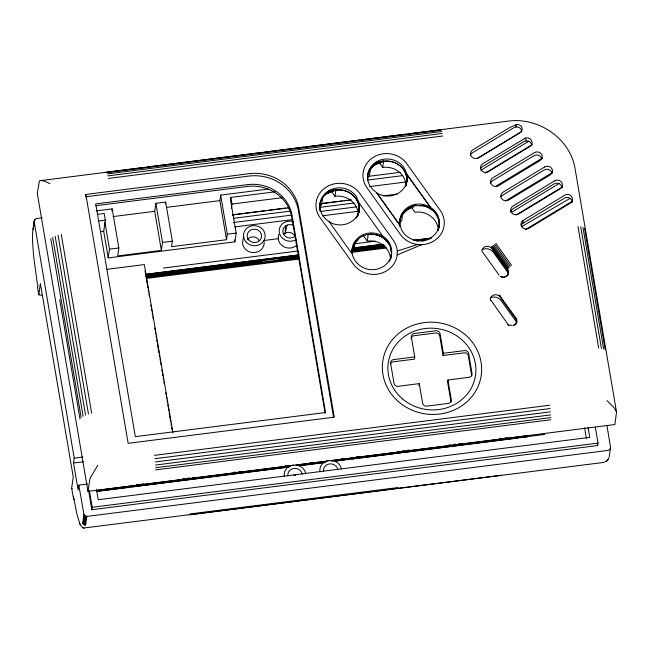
<?xml version="1.0" encoding="UTF-8"?>
<svg xmlns="http://www.w3.org/2000/svg" width="649" height="649" viewBox="0 0 649 649"><rect width="100%" height="100%" fill="white"/><g stroke="black" fill="none" stroke-linecap="round" stroke-linejoin="round"><path stroke-width="0.97" d="M37.593 286.42L37.577 287.053L38.096 285.106M397.18 254.903L397.253 251.049A23.851 22.082 8.2 0 0 393.237 240.146L359.814 193.443A23.851 22.082 8.2 0 0 326.747 186.807L326.447 186.993A23.851 22.082 8.2 0 0 320.014 217.561L353.445 264.265A23.851 22.082 8.2 0 0 386.512 270.901L386.812 270.714A23.851 22.082 8.2 0 0 397.18 254.903L421.858 244.665A23.851 22.082 8.2 0 0 433.516 241.177L433.816 240.99A23.851 22.082 8.2 0 0 440.249 210.422L406.818 163.726A23.851 22.082 8.2 0 0 373.751 157.09L373.451 157.269A23.851 22.082 8.2 0 0 367.018 187.845L400.449 234.54A23.851 22.082 8.2 0 0 417.705 244.519L421.858 244.665M296.69 245.281A10.846 10.043 8.2 0 1 285.325 247.415A10.846 10.043 8.2 0 1 278.218 238.694L278.721 234.37M367.423 177.996L367.48 176.26M292.61 225.114A7.228 6.693 8.2 0 0 287.085 225.138L285.479 226.014L285.122 233.283L283.962 234.167M367.456 178.118L367.545 176.512A19.884 18.383 7.1 0 1 376.185 162.015L376.485 161.828M319.941 210.357A19.884 18.415 8.2 0 1 328.783 192.055L328.873 190.628A19.884 18.399 8.4 0 1 356.204 196.298L359.213 203.121L382.772 236.187A19.884 18.415 8.2 0 0 360.941 235.757A19.884 18.415 8.2 0 0 352.31 254.205L329.197 221.755L325.928 219.273L323.275 216.247A19.884 18.415 8.1 0 1 328.564 190.814L328.873 190.628M359.303 208.556L358.191 214.389A19.884 18.415 8.2 0 0 356.585 198.821M351.912 251.212L352.537 247.837A19.827 18.359 8.2 0 1 353.032 246.442L353.9 244.608A19.827 18.359 8.2 0 1 354.743 243.213L354.971 242.848A19.884 18.415 8.2 0 1 358.516 239.132M351.863 251.268A19.884 18.407 8.2 0 1 352.009 250.076L353.9 244.608M516.442 124.47L509.635 127.618L472.748 149.878A5.062 4.689 8.2 0 0 471.385 156.368A5.062 4.689 8.2 0 0 478.402 157.772L520.003 132.558A5.062 4.689 8.2 0 0 522.015 130.068C523.208 126.742 519.516 123.991 516.442 124.47L516.15 126.953A5.062 4.689 8.2 0 1 521.796 131.617L477.396 158.526M390.39 247.082L391.493 253.305L390.576 258.7C392.239 253.929 391.566 248.502 389.002 244.17M358.24 214.6A19.843 18.375 8.2 0 0 334.973 196.323L335.882 189.573L328.783 192.055M374.838 164.205L370.498 168.562L369.557 175.279A19.843 18.375 8.2 0 0 367.78 178.418M42.12 217.756L36.214 218.624L34.762 219.687L32.604 232.123L32.555 241.55L33.61 256.071L37.439 284.562M33.002 229.576L34.316 220.449M33.845 226.079L34.105 224.254M34.502 221.512L34.762 219.687M85.611 196.014L85.838 194.44L249.167 173.713A43.394 40.173 8.2 0 1 298.735 208.159L334.267 417.161L128.145 443.316L85.838 194.44M275.079 191.812L230.857 197.418L230.509 199.851L236.155 233.08L234.889 241.842L108.221 257.913L103.702 231.328L105.316 220.133L104.189 213.489L97.228 214.373M87.485 484.032L78.821 485.136L78.115 490.003L73.532 463.021L74.229 458.153L34.097 221.293M111.896 210.868L112.188 208.873L96.174 210.901M108.221 257.913L109.486 249.151L104.968 222.566M112.188 208.873L118.832 247.967L117.68 255.941L161.366 250.4L162.518 242.426L155.874 203.332L165.673 202.082L172.326 241.177L171.531 246.685L226.517 239.708L227.312 234.2L220.668 195.106L267.859 189.119M82.601 523.516L83.916 514.389L78.821 485.136M83.096 524.27L84.411 515.144L83.916 514.389M87.964 491.382L37.301 193.361L39.467 180.763L507.623 121.193C537.753 116.706 569.895 137.896 575.022 168.416L616.55 412.188L614.854 424.535L87.964 491.382L90.041 478.272L97.788 465.301M83.778 524.887L85.092 515.76L84.411 515.144M84.605 525.325L85.919 516.198L85.092 515.76M85.522 525.544L86.836 516.417L607.537 450.479A3.618 3.35 8.2 0 0 610.563 447.575L606.985 425.768M595.295 427.115L598.013 443.105L597.664 445.539L91.85 509.716L92.199 507.283L89.343 490.49M161.366 250.4L154.722 211.306L155.874 203.332M165.414 203.916L165.673 202.082M226.517 239.708L219.873 200.614L220.668 195.106M231.352 208.443L231.985 204.062L230.857 197.418M357.502 216.085A19.843 18.375 8.2 0 0 354.119 196.501A19.843 18.375 8.2 0 0 333.651 190.676C319.9 196.98 330.487 191.212 335.801 190.173M352.31 254.205C353.9 262.115 361.923 269.092 370.441 269.603A19.884 18.415 8.2 0 0 391.225 255.828C393.14 248.283 389.416 240.008 382.788 236.049M354.743 243.205L358.467 239.181L354.954 242.977L354.111 248.948A19.843 18.375 8.2 0 0 352.334 252.088M383.624 160.676L383.518 161.414C378.335 162.218 373.426 164.96 370.392 169.308A19.892 18.415 8.2 0 1 370.839 168.691L373.37 165.893L377.174 163.394A19.843 18.375 8.2 0 1 399.865 165.763A19.843 18.375 8.2 0 1 405.625 186.344M390.503 258.505A19.843 18.375 8.2 0 0 367.277 241.112L368.234 234.427C376.25 233.242 384.865 236.999 389.019 244.04C384.5 236.447 374.562 232.593 366.231 234.946A19.884 18.415 8.2 0 0 357.007 240.057L357.023 239.935A19.884 18.415 8.2 0 0 355.06 242.247L354.954 242.977A19.884 18.415 8.2 0 1 358.491 239.27M380.671 161.236L380.655 161.358A19.884 18.415 8.2 0 0 371.812 166.996L372.453 166.201M405.99 185.719A19.843 18.375 8.2 0 0 382.715 167.442L383.518 161.414M389.619 261.328L389.684 260.857M376.469 161.804A19.884 18.383 7.8 0 1 403.224 166.566L405.52 170.241L406.866 174.467A19.884 18.415 8.2 0 1 398.575 193.053A19.884 18.415 8.2 0 1 376.745 192.956L399.987 225.414L376.769 192.818L373.151 189.979L370.344 186.49A19.884 18.383 6.3 0 1 367.545 176.512M402.656 214.032L407.223 209.595L413.202 206.715L407.223 209.595L402.713 214.113L405.876 210.568M412.602 207.015L412.026 207.201L413.186 206.853M438.253 229.9A19.843 18.375 8.2 0 0 423.643 205.838L415.968 205.676L415.579 204.338L411.896 205.311A19.884 18.415 8.2 0 0 399.987 225.414M471.709 375.763L468.294 355.701A3.618 3.35 8.2 0 0 464.165 352.829L443.072 355.506L443.397 353.275L440.054 333.618A3.618 3.35 8.2 0 0 435.925 330.747L414.387 333.481A3.618 3.35 8.2 0 0 411.385 337.253L414.727 356.909L414.403 359.14L393.31 361.817A3.618 3.35 8.2 0 0 390.284 364.714M418.946 385.855L419.262 383.624L398.17 386.301A3.618 3.35 8.2 0 1 394.04 383.429L390.625 363.359A3.618 3.35 8.2 0 1 393.627 359.587L414.727 356.909M443.397 353.275L464.489 350.598A3.618 3.35 8.2 0 1 468.619 353.47L472.034 373.532A3.618 3.35 8.2 0 1 469.032 377.312L447.94 379.99L447.615 382.22L450.958 401.869M485.095 173.161L531.693 144.914L531.815 144.102A5.062 4.689 8.2 0 1 531.856 145.165M521.147 225.065A5.062 4.689 8.2 0 1 522.786 223.402L523.224 220.384L564.833 195.162A5.062 4.689 8.2 0 1 566.577 194.505C571.258 193.337 575.192 200.687 570.471 203.137A17.572 4.965 -35.6 0 0 568.256 204.411L528.878 228.278A5.062 4.689 8.2 0 1 521.861 226.874A5.062 4.689 8.2 0 1 523.224 220.384M495.52 186.433L541.664 158.461L541.777 157.65A5.062 4.689 8.2 0 1 541.964 158.818M505.79 200.76L551.91 172.812L552.031 172.001A5.062 4.689 8.2 0 1 552.202 173.153M516.223 214.933L561.977 187.196L562.091 186.385A5.062 4.689 8.2 0 1 562.148 187.447M609.249 456.701L610.563 447.575M243.059 238.889L242.564 243.221A10.846 10.043 8.2 0 0 255.049 252.526A10.846 10.043 8.2 0 0 263.908 240.511M367.456 176.398L368.648 172.001A19.884 18.407 8.2 0 1 369.768 169.787L370.474 168.699L367.878 174.305M352.026 249.979L352.537 247.837M287.085 225.138L285.122 233.283C288.448 231.052 293.186 232.731 294.946 236.179M390.081 260.249L391.104 256.907M353.064 246.352L354.971 242.848L353.624 243.724M609.03 457.553L606.718 461.09L603.521 462.453L83.583 528.035M243.318 238.199L243.821 236.828M399.451 224.887A19.843 18.375 8.2 0 1 401.861 220.068L402.761 213.294L408.148 208.288L411.563 206.666L408.148 208.288L403.913 211.825A19.884 18.415 8.2 0 1 411.539 206.788L414.938 205.717L415.579 204.338A19.884 18.415 8.2 0 1 430.336 207.25L430.384 208.694L430.352 207.112L406.891 174.338L406.534 176.082L406.866 174.467L430.336 207.25L433.889 209.862L436.639 213.27A19.884 18.432 10.2 0 1 430.839 237.753M370.392 169.308C373.362 164.927 378.416 162.282 383.575 161.487M370.839 168.691L372.364 166.955M247.366 239.757C250.173 235.417 257.109 236.131 259.284 240.698M401.236 214.924L405.106 211.152L409.6 208.118L407.345 209.457A19.843 18.375 8.2 0 0 405.974 210.495L404.781 211.696L407.45 209.384M606.718 461.09L608.178 459.565M374.733 164.935L371.423 167.856L369.411 170.809A19.884 18.407 8.2 0 1 370.417 169.17A19.892 18.415 8.2 0 1 370.855 168.562M415.579 204.338L413.9 205.944L411.896 205.311L411.977 206.625M74.384 499.438C73.597 500.622 73.28 496.68 73.718 498.943M406.858 209.805L412.042 207.063M413.202 206.715L411.133 207.429A19.843 18.375 8.2 0 0 410.582 207.656L410.071 207.972L411.474 207.258M430.831 237.745L430.53 237.932A19.884 18.488 8.7 0 1 403.767 233.194L401.398 229.438L400.003 225.284M480.893 170.265L528.724 141.271A5.062 4.689 8.2 0 1 531.693 144.914M511.177 212.556L559 183.57M522.786 223.402L564.395 198.188A5.062 4.689 8.2 0 1 572.272 202.237L571.769 201.531L525.39 229.641M327.039 193.727L330.171 191.885L335.776 190.311M521.431 226.761L570.114 198.343M410.127 207.867L410.582 207.656M525.487 138.042L482.702 163.783A5.062 4.689 8.2 0 0 481.339 170.265A5.062 4.689 8.2 0 0 488.356 171.677L529.957 146.455A5.062 4.689 8.2 0 0 525.487 138.042L526.242 140.849L528.724 141.271M329.708 192.234L332.653 191.041M397.253 251.049L417.705 244.519M526.242 140.849L523.873 141.579L482.264 166.801A5.062 4.689 8.2 0 0 480.593 168.513M414.938 205.717L416.098 205.53M106.063 172.293L140.2 167.961M142.212 167.71L145.222 167.328M147.226 167.069L262.683 152.426M264.695 152.166L303.846 147.201M305.857 146.95L308.867 146.569M310.879 146.309L355.052 140.703M357.055 140.452L360.073 140.07M362.077 139.811L406.25 134.213M408.262 133.954L440.387 129.881M106.834 172.626L441.158 130.206M107.328 173.916L441.653 131.504M107.872 175.887L442.196 133.467M108.432 178.418L442.748 136.006M85.498 196.801L248.827 176.082A43.394 40.173 8.2 0 1 298.394 210.527L333.586 417.542M374.132 164.205L380.16 163.443M95.492 205.725L247.399 186.45A38.851 35.971 8.2 0 1 291.782 217.293L325.117 413.356M368.275 176.382L400.409 172.301M367.553 180.073L402.729 175.611M166.882 207.331L219.873 200.614M113.023 216.596L154.722 211.306M98.388 221.017L105.316 220.133M231.985 204.062L282.242 197.685M329.481 191.698L331.493 191.439M369.687 186.596L405.868 182.004M232.301 214.819L265.49 210.609M267.502 210.357L285.601 208.061M287.612 207.802L289.624 207.55M322.813 203.34L336.888 201.555M338.9 201.295L341.918 200.914M343.929 200.655L346.947 200.273M348.959 200.022L350.971 199.762M100.733 231.709L103.702 231.328M232.383 215.006L288.667 207.867M321.839 203.656L350.987 199.957M383.153 195.876L397.22 194.092M233.38 218.348L290.703 211.071M319.868 207.372L354.062 203.032M233.575 222.485L291.904 215.079M320.062 211.509L356.269 206.917M234.881 226.907L292.204 219.638M322.375 215.809L357.575 211.347M109.486 249.151L118.832 247.967M162.518 242.426L172.326 241.177M227.312 234.2L236.155 233.08M264.857 240.39L278.218 238.694M107.174 269.303L144.338 264.589L172.942 432.826M163.24 268.086L297.996 250.985M354.313 243.837L375.438 241.16M145.271 274.34L299.14 254.822M354.451 247.804L381.604 244.357M413.786 240.276L430.887 238.102M145.676 274.446L298.589 255.041M353.916 248.023L383.088 244.324M413.267 240.495L431.374 238.199M145.668 274.876L298.572 255.479M353.908 248.462L383.08 244.754M415.271 240.674L430.36 238.759M145.692 275.452L298.597 256.055M352.918 249.159L384.103 245.208M416.293 241.12L428.364 239.586M145.644 276.149L262.196 261.36M278.77 259.259L298.8 256.72M353.875 249.727L384.914 245.793M421.972 241.095L423.967 240.836M146.723 276.774L298.443 257.531M352.699 250.644L384.849 246.563M146.325 277.626L299.043 258.253M352.293 251.496L385.449 247.293M146.439 278.405L299.165 259.032M352.415 252.274L386.577 247.942M74.229 458.153L82.894 457.058M73.532 463.021L83.405 461.772M154.478 455.363L549.646 405.227M154.924 458.681L550.092 408.554M155.273 461.966L550.441 411.839M155.517 465.041L550.685 414.906M155.638 467.726L550.806 417.599M155.63 469.892L550.798 419.757M136.395 484.706L138.399 484.454M141.409 484.065L143.421 483.813M182.58 478.848L184.584 478.589M187.602 478.208L189.605 477.956M192.615 477.575L194.627 477.315M233.786 472.35L235.79 472.091M238.808 471.709L240.811 471.458M284.992 465.852L286.996 465.601M310.092 462.672L312.096 462.413M341.22 458.721L343.224 458.462M356.277 456.807L358.289 456.555M397.439 451.59L399.451 451.331M402.461 450.95L404.473 450.698M407.483 450.317L409.495 450.057M448.646 445.092L450.657 444.833M453.667 444.451L455.679 444.2M458.689 443.819L460.693 443.559M499.852 438.594L501.864 438.343M504.873 437.953L506.885 437.702M98.372 490.173L290.144 465.844M296.163 465.082L325.287 461.39M331.306 460.628L527.093 435.787M98.502 490.685L290.273 466.355M296.293 465.593L325.409 461.893M331.436 461.131L527.223 436.29M96.871 491.285L289.665 466.826M298.418 465.69L325.822 462.234M334.568 461.098L544.73 434.465L542.824 434.213M98.721 491.212L129.905 487.269M131.852 487.01L134.919 486.628M136.874 486.377L288.481 467.142M300.495 465.625L324.63 462.559M335.655 461.163L344.708 460.011M346.704 459.76L349.73 459.37M351.726 459.127L400.952 452.88M402.94 452.621L518.486 437.97M520.417 437.718L527.523 436.826M92.199 507.283L598.013 443.105M190.084 513.935L397.991 487.561M301.16 500.249L303.172 499.998M306.19 499.616L308.202 499.357M480.219 477.534L482.231 477.283M189.646 514.835L501.507 475.271M42.177 295.352L38.818 294.816L37.585 287.596M512.118 325.417L509.716 325.117M40.554 180.398L44.392 181.136L49.916 183.683M85.919 516.198L86.836 516.417M79.876 523.881L81.368 526.526L83.25 527.913M82.902 527.783L83.932 528.156M500.192 276.417L501.426 276.904A5.427 5.022 8.2 0 0 507.542 269.416M72.169 488.64L71.666 488.04L73.256 477.015L40.376 283.556L38.818 294.816M607.066 400.684L614.197 407.832L616.55 412.188M499.113 294.938L500.201 296.066M499.454 295.246L515.947 318.059A5.427 5.022 8.2 0 1 513.976 325.287M491.35 246.88L491.958 247.594M507.656 323.908L490.376 299.481L490.595 300.333L490.311 299.059M491.504 247.058L507.713 269.586A5.427 5.022 8.2 0 1 506.536 276.352M499 275.014L482.58 252.072M411.142 206.885L415.019 212.231A19.843 18.375 8.2 0 1 438.294 230.5M363.391 235.765L367.277 241.112M495.812 243.351L511.558 265.352M494.627 244.267L510.374 266.268M493.581 245.208L509.335 267.21M492.761 246.125L508.508 268.118M492.202 246.936L507.956 268.929M508.548 273.489L493.443 252.388A8.68 8.031 8.2 0 0 482.053 249.622M516.896 322.618L501.206 300.706A8.68 8.031 8.2 0 0 491.204 297.396M378.643 161.739L382.715 167.442M330.893 190.628L334.973 196.323M411.896 205.311L412.415 206.479M73.67 497.483L73.41 496.874L73.556 497.272M73.824 498.456L76.939 514.195L79.673 523.386M79.429 522.802L80.127 524.489M515.679 124.576L516.15 126.953L513.919 127.683L472.31 152.896A5.062 4.689 8.2 0 0 470.257 155.525M584.538 228.261L605.209 349.86M582.956 227.41L603.627 349.008M580.741 226.817L601.412 348.416M578.016 226.517L598.686 348.115M597.323 443.543L597.664 445.539M588.059 427.399L589.754 437.369L98.202 499.73L96.425 489.265M584.579 427.634L586.445 438.602M447.94 379.99L451.274 399.638A3.618 3.35 8.2 0 1 448.272 403.418L426.734 406.152A3.618 3.35 8.2 0 1 422.604 403.28L419.262 383.624M443.072 355.506L439.73 335.849A3.618 3.35 8.2 0 0 435.601 332.978L414.062 335.711A3.618 3.35 8.2 0 0 411.036 338.608M234.557 239.87L234.889 241.842M145.068 271.12L145.408 273.115M145.749 275.111L146.082 277.107M146.423 279.094L147.948 288.075M148.288 290.062L148.629 292.058M148.97 294.054L149.302 296.049M150.828 305.022L151.168 307.018M151.509 309.013L151.85 311.009M152.191 313.005L152.523 314.992M152.864 316.988L153.205 318.983M154.73 327.956L155.07 329.952M155.411 331.947L155.744 333.943M156.085 335.939L156.425 337.934M156.766 339.922L157.107 341.918M157.439 343.913L158.964 352.886M159.305 354.881L159.646 356.877M159.987 358.873L160.327 360.868M160.66 362.864L161.001 364.852M161.852 369.841L162.185 371.836M162.526 373.832L162.867 375.82M163.207 377.815L163.548 379.811M163.881 381.807L164.221 383.802M165.746 392.775L166.087 394.77M166.428 396.766L166.769 398.762M167.101 400.749L167.442 402.745M167.783 404.741L168.123 406.736M168.464 408.732L168.797 410.728M169.138 412.715L170.663 421.696M171.003 423.692L171.344 425.679M171.685 427.675L172.017 429.67M61.274 234.459L91.671 413.267M58.069 235.254L88.467 414.062M55.157 236.268L85.554 415.084M52.691 237.453L83.088 416.269M50.792 238.743L81.19 417.558M59.716 299.676L79.981 418.881M88.662 490.952L91.85 509.716M71.706 488.275L73.223 497.215M319.973 471.774A10.846 10.043 8.2 0 1 328.978 460.449M331.801 460.433A10.846 10.043 8.2 0 1 341.366 469.057M323.559 471.466A7.228 6.693 8.2 0 1 329.562 463.913A7.228 6.693 8.2 0 1 337.829 469.657M284.311 476.293A10.846 10.043 8.2 0 1 293.316 464.968M296.139 464.96A10.846 10.043 8.2 0 1 305.703 473.583M287.905 475.993A7.228 6.693 8.2 0 1 293.908 468.44A7.228 6.693 8.2 0 1 302.166 474.184M296.058 239.635A10.846 10.043 8.2 0 1 279.305 232.529A10.846 10.043 8.2 0 1 292.991 221.569M294.573 236.625A7.228 6.693 8.2 0 1 284.416 235.425A7.228 6.693 8.2 0 1 285.479 226.014M293.81 475.238A7.228 6.693 8.2 0 1 295.603 475.433M324.8 194.927A19.884 18.415 8.2 0 1 334.024 189.816L334.008 189.938A19.884 18.415 8.2 0 0 324.784 195.057M357.842 215.111A19.884 18.415 8.2 0 1 356.171 218.072M505.376 276.969A5.427 5.022 8.2 0 1 501.401 277.009M481.947 251.617A5.427 5.022 8.2 0 1 491.22 247.796A5.427 5.022 8.2 0 1 491.658 248.332L507.413 270.333A5.427 5.022 8.2 0 1 507.916 275.087M508.962 325.198A5.427 5.022 8.2 0 1 507.891 324.492A5.427 5.022 8.2 0 0 509.084 325.198M490.255 298.678A5.427 5.022 8.2 0 1 498.984 295.855A5.427 5.022 8.2 0 1 499.908 296.844L515.655 318.846A5.427 5.022 8.2 0 1 516.49 322.585M515.785 317.929A5.427 5.022 8.2 0 1 513.181 325.409M516.06 323.81A5.427 5.022 8.2 0 1 515.314 324.889M374.822 164.335A19.884 18.407 8.2 0 1 383.6 160.814M319.77 210.025A19.843 18.375 8.2 0 1 319.592 208.272M319.6 206.512A19.843 18.375 8.2 0 1 322.764 197.474L321.807 204.159A19.843 18.375 8.2 0 0 320.03 207.299M419.822 205.368A19.884 18.415 8.2 0 1 438.067 230.29M561.977 187.196A5.062 4.689 8.2 0 0 554.157 183.886L512.548 209.108A5.062 4.689 8.2 0 0 510.447 211.907M551.91 172.812A5.062 4.689 8.2 0 0 544.203 169.981L502.594 195.203A5.062 4.689 8.2 0 0 500.996 196.801M541.664 158.461A5.062 4.689 8.2 0 0 533.965 155.687L492.364 180.901A5.062 4.689 8.2 0 0 490.311 183.505M358.629 213.188A19.884 18.415 8.2 0 1 357.777 215.573M335.728 190.06A19.884 18.415 8.2 0 1 358.832 212.369M406.647 183.156A19.884 18.415 8.2 0 1 406.217 184.884M374.043 165.333A19.884 18.415 8.2 0 1 396.474 163.418A19.884 18.415 8.2 0 1 406.793 182.28M399.735 226.477A19.843 18.375 8.2 0 1 403.678 212.767M399.411 223.175A19.884 18.415 8.2 0 1 402.672 213.894M359.197 203.251A19.884 18.415 8.2 0 1 351.004 221.877A19.884 18.415 8.2 0 1 329.181 221.893M534.403 152.661L492.794 177.883A5.062 4.689 8.2 0 0 491.431 184.373A5.062 4.689 8.2 0 0 498.448 185.776L540.057 160.563A5.062 4.689 8.2 0 0 541.42 154.073A5.062 4.689 8.2 0 0 534.403 152.661M544.641 166.963L503.032 192.177A5.062 4.689 8.2 0 0 501.669 198.667A5.062 4.689 8.2 0 0 508.686 200.079L550.295 174.857A5.062 4.689 8.2 0 0 551.658 168.367A5.062 4.689 8.2 0 0 544.641 166.963M554.595 180.868L512.986 206.082A5.062 4.689 8.2 0 0 511.623 212.572A5.062 4.689 8.2 0 0 518.64 213.983L560.249 188.762A5.062 4.689 8.2 0 0 561.612 182.272A5.062 4.689 8.2 0 0 554.595 180.868M247.658 184.624L95.76 203.891L135.325 436.655L325.547 412.529L292.05 215.468A38.851 35.971 8.2 0 0 247.658 184.624M245.922 241.858A10.846 10.043 8.2 0 0 264.451 239.505A10.846 10.043 8.2 0 0 252.648 225.73A10.846 10.043 8.2 0 0 245.922 241.858M248.754 239.952A7.228 6.693 8.2 0 0 261.109 238.386A7.228 6.693 8.2 0 0 253.232 229.202A7.228 6.693 8.2 0 0 248.754 239.952M402.396 398.802A44.075 40.806 8.2 0 0 474.922 378.472A44.075 40.806 8.2 0 0 418.329 329.903A44.075 40.806 8.2 0 0 402.396 398.802M398.372 401.577A49.73 46.047 8.2 0 0 480.455 379.357A49.73 46.047 8.2 0 0 417.137 324.013A49.73 46.047 8.2 0 0 398.372 401.577"/></g></svg>
